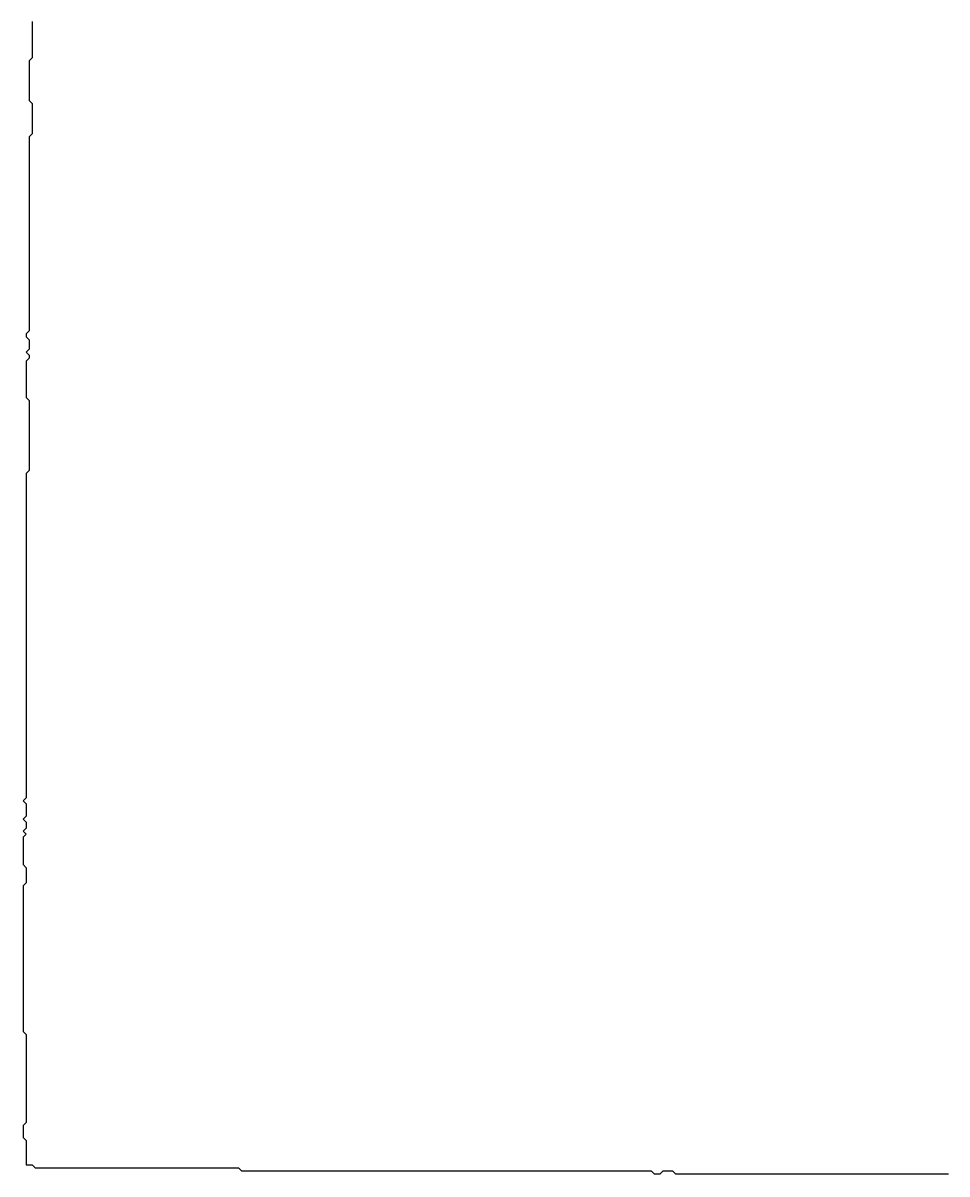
# Model space of a CAD drawing. Extents: x 10 to 111, y 342 to 467.
# Drawn here: x 10.5 to 60.4, y 342.1 to 404.2 of the extents above; entities that cross this region are included whole.
import ezdxf

# ---------------------------------------------------------------- set-up
doc = ezdxf.new("R2010")
doc.units = 0

msp = doc.modelspace()

# ---------------------------------------------------------------- linework, layer by layer
at = {"layer": 'contour_0'}
for p, q in [((10.976, 404.325), (10.976, 404.161)), ((10.976, 404.161), (10.976, 403.997)), ((10.976, 403.997), (10.976, 403.834)), ((10.976, 403.834), (10.976, 403.67)), ((10.976, 403.67), (10.976, 403.506)), ((10.976, 403.506), (10.976, 403.342)), ((10.976, 403.342), (10.976, 403.178)), ((10.976, 403.178), (10.976, 403.014)), ((10.976, 403.014), (10.976, 402.851)), ((10.976, 402.359), (10.813, 402.195)), ((10.976, 402.851), (10.976, 402.687)), ((10.976, 402.687), (10.976, 402.523)), ((10.976, 402.523), (10.976, 402.359)), ((10.813, 402.195), (10.813, 402.031)), ((10.813, 402.031), (10.813, 401.868)), ((10.813, 401.868), (10.813, 401.704)), ((10.813, 401.704), (10.813, 401.54)), ((10.813, 401.54), (10.813, 401.376)), ((10.813, 401.376), (10.813, 401.212)), ((10.813, 401.212), (10.813, 401.048)), ((10.813, 401.048), (10.813, 400.885)), ((10.813, 400.885), (10.813, 400.721)), ((10.813, 400.721), (10.813, 400.557)), ((10.813, 400.557), (10.813, 400.393)), ((10.813, 400.393), (10.813, 400.229)), ((10.813, 400.229), (10.813, 400.066)), ((10.813, 400.066), (10.976, 399.902)), ((10.976, 399.902), (10.976, 399.738)), ((10.976, 399.738), (10.976, 399.574)), ((10.976, 399.574), (10.976, 399.41)), ((10.976, 399.41), (10.976, 399.246)), ((10.976, 399.246), (10.976, 399.083)), ((10.976, 399.083), (10.976, 398.919)), ((10.976, 398.919), (10.976, 398.755)), ((10.976, 398.755), (10.976, 398.591)), ((10.976, 398.591), (10.976, 398.427)), ((10.976, 398.263), (10.813, 398.1)), ((10.813, 398.1), (10.813, 397.936)), ((10.813, 397.936), (10.813, 397.772)), ((10.976, 398.427), (10.976, 398.263)), ((10.813, 397.772), (10.813, 397.608)), ((10.813, 397.608), (10.813, 397.444)), ((10.813, 397.444), (10.813, 397.28)), ((10.813, 397.28), (10.813, 397.117)), ((10.813, 397.117), (10.813, 396.953)), ((10.813, 396.953), (10.813, 396.789)), ((10.813, 396.789), (10.813, 396.625)), ((10.813, 396.625), (10.813, 396.461)), ((10.813, 396.461), (10.813, 396.298)), ((10.813, 396.298), (10.813, 396.134)), ((10.813, 396.134), (10.813, 395.97)), ((10.813, 395.97), (10.813, 395.806)), ((10.813, 395.806), (10.813, 395.642)), ((10.813, 395.642), (10.813, 395.478)), ((10.813, 395.478), (10.813, 395.315)), ((10.813, 395.315), (10.813, 395.151)), ((10.813, 395.151), (10.813, 394.987)), ((10.813, 394.987), (10.813, 394.823)), ((10.813, 394.823), (10.813, 394.659)), ((10.813, 394.659), (10.813, 394.495)), ((10.813, 394.495), (10.813, 394.332)), ((10.813, 394.332), (10.813, 394.168)), ((10.813, 394.168), (10.813, 394.004)), ((10.813, 394.004), (10.813, 393.84)), ((10.813, 393.84), (10.813, 393.676)), ((10.813, 393.676), (10.813, 393.512)), ((10.813, 393.512), (10.813, 393.349)), ((10.813, 393.349), (10.813, 393.185)), ((10.813, 393.185), (10.813, 393.021)), ((10.813, 393.021), (10.813, 392.857)), ((10.813, 392.857), (10.813, 392.693)), ((10.813, 392.693), (10.813, 392.529)), ((10.813, 392.529), (10.813, 392.366)), ((10.813, 392.366), (10.813, 392.202)), ((10.813, 392.202), (10.813, 392.038)), ((10.813, 392.038), (10.813, 391.874)), ((10.813, 391.874), (10.813, 391.71)), ((10.813, 391.71), (10.813, 391.547)), ((10.813, 391.547), (10.813, 391.383)), ((10.813, 391.383), (10.813, 391.219)), ((10.813, 391.219), (10.813, 391.055)), ((10.813, 391.055), (10.813, 390.891)), ((10.813, 390.891), (10.813, 390.727)), ((10.813, 390.727), (10.813, 390.564)), ((10.813, 390.564), (10.813, 390.4)), ((10.813, 390.4), (10.813, 390.236)), ((10.813, 390.236), (10.813, 390.072)), ((10.813, 390.072), (10.813, 389.908)), ((10.813, 389.908), (10.813, 389.744)), ((10.813, 389.744), (10.813, 389.581)), ((10.813, 389.581), (10.813, 389.417)), ((10.813, 389.417), (10.813, 389.253)), ((10.813, 389.253), (10.813, 389.089)), ((10.813, 389.089), (10.813, 388.925)), ((10.813, 388.925), (10.813, 388.761)), ((10.813, 388.761), (10.813, 388.598)), ((10.813, 388.598), (10.813, 388.434)), ((10.813, 388.434), (10.813, 388.27)), ((10.813, 388.27), (10.813, 388.106)), ((10.813, 388.106), (10.813, 387.942)), ((10.813, 387.615), (10.649, 387.451)), ((10.649, 387.451), (10.649, 387.287)), ((10.813, 387.942), (10.813, 387.779)), ((10.813, 387.779), (10.813, 387.615)), ((10.649, 387.287), (10.813, 387.123)), ((10.813, 387.123), (10.813, 386.959)), ((10.813, 386.959), (10.813, 386.796)), ((10.813, 386.796), (10.813, 386.632)), ((10.813, 386.632), (10.649, 386.468)), ((10.649, 386.468), (10.813, 386.304)), ((10.813, 386.14), (10.649, 385.976)), ((10.813, 386.304), (10.813, 386.14)), ((10.649, 385.976), (10.649, 385.813)), ((10.649, 385.813), (10.649, 385.649)), ((10.649, 385.649), (10.649, 385.485)), ((10.649, 385.485), (10.649, 385.321)), ((10.649, 385.321), (10.649, 385.157)), ((10.649, 385.157), (10.649, 384.993)), ((10.649, 384.993), (10.649, 384.83)), ((10.649, 384.83), (10.649, 384.666)), ((10.649, 384.666), (10.649, 384.502)), ((10.649, 384.502), (10.649, 384.338)), ((10.649, 384.338), (10.649, 384.174)), ((10.649, 384.174), (10.649, 384.01)), ((10.649, 384.01), (10.813, 383.847)), ((10.813, 383.847), (10.813, 383.683)), ((10.813, 383.683), (10.813, 383.519)), ((10.813, 383.519), (10.813, 383.355)), ((10.813, 383.355), (10.813, 383.191)), ((10.813, 383.191), (10.813, 383.028)), ((10.813, 383.028), (10.813, 382.864)), ((10.813, 382.864), (10.813, 382.7)), ((10.813, 382.7), (10.813, 382.536)), ((10.813, 382.536), (10.813, 382.372)), ((10.813, 382.372), (10.813, 382.208)), ((10.813, 382.208), (10.813, 382.045)), ((10.813, 382.045), (10.813, 381.881)), ((10.813, 381.881), (10.813, 381.717)), ((10.813, 381.717), (10.813, 381.553)), ((10.813, 381.553), (10.813, 381.389)), ((10.813, 381.389), (10.813, 381.225)), ((10.813, 381.225), (10.813, 381.062)), ((10.813, 381.062), (10.813, 380.898)), ((10.813, 380.898), (10.813, 380.734)), ((10.813, 380.734), (10.813, 380.57)), ((10.813, 380.57), (10.813, 380.406)), ((10.813, 380.079), (10.649, 379.915)), ((10.649, 379.915), (10.649, 379.751)), ((10.813, 380.406), (10.813, 380.242)), ((10.813, 380.242), (10.813, 380.079)), ((10.649, 379.751), (10.649, 379.587)), ((10.649, 379.587), (10.649, 379.423)), ((10.649, 379.423), (10.649, 379.26)), ((10.649, 379.26), (10.649, 379.096)), ((10.649, 379.096), (10.649, 378.932)), ((10.649, 378.932), (10.649, 378.768)), ((10.649, 378.768), (10.649, 378.604)), ((10.649, 378.604), (10.649, 378.44)), ((10.649, 378.44), (10.649, 378.277)), ((10.649, 378.277), (10.649, 378.113)), ((10.649, 378.113), (10.649, 377.949)), ((10.649, 377.949), (10.649, 377.785)), ((10.649, 377.785), (10.649, 377.621)), ((10.649, 377.621), (10.649, 377.457)), ((10.649, 377.457), (10.649, 377.294)), ((10.649, 377.294), (10.649, 377.13)), ((10.649, 377.13), (10.649, 376.966)), ((10.649, 376.966), (10.649, 376.802)), ((10.649, 376.802), (10.649, 376.638)), ((10.649, 376.638), (10.649, 376.474)), ((10.649, 376.474), (10.649, 376.311)), ((10.649, 376.311), (10.649, 376.147)), ((10.649, 376.147), (10.649, 375.983)), ((10.649, 375.983), (10.649, 375.819)), ((10.649, 375.819), (10.649, 375.655)), ((10.649, 375.655), (10.649, 375.491)), ((10.649, 375.491), (10.649, 375.328)), ((10.649, 375.328), (10.649, 375.164)), ((10.649, 375.164), (10.649, 375)), ((10.649, 375), (10.649, 374.836)), ((10.649, 374.836), (10.649, 374.672)), ((10.649, 374.672), (10.649, 374.509)), ((10.649, 374.509), (10.649, 374.345)), ((10.649, 374.345), (10.649, 374.181)), ((10.649, 374.181), (10.649, 374.017)), ((10.649, 374.017), (10.649, 373.853)), ((10.649, 373.853), (10.649, 373.689)), ((10.649, 373.689), (10.649, 373.526)), ((10.649, 373.526), (10.649, 373.362)), ((10.649, 373.362), (10.649, 373.198)), ((10.649, 373.198), (10.649, 373.034)), ((10.649, 373.034), (10.649, 372.87)), ((10.649, 372.87), (10.649, 372.706)), ((10.649, 372.706), (10.649, 372.543)), ((10.649, 372.543), (10.649, 372.379)), ((10.649, 372.379), (10.649, 372.215)), ((10.649, 372.215), (10.649, 372.051)), ((10.649, 372.051), (10.649, 371.887)), ((10.649, 371.887), (10.649, 371.723)), ((10.649, 371.723), (10.649, 371.56)), ((10.649, 371.56), (10.649, 371.396)), ((10.649, 371.396), (10.649, 371.232)), ((10.649, 371.232), (10.649, 371.068)), ((10.649, 371.068), (10.649, 370.904)), ((10.649, 370.904), (10.649, 370.74)), ((10.649, 370.74), (10.649, 370.577)), ((10.649, 370.577), (10.649, 370.413)), ((10.649, 370.413), (10.649, 370.249)), ((10.649, 370.249), (10.649, 370.085)), ((10.649, 370.085), (10.649, 369.921)), ((10.649, 369.921), (10.649, 369.758)), ((10.649, 369.758), (10.649, 369.594)), ((10.649, 369.594), (10.649, 369.43)), ((10.649, 369.43), (10.649, 369.266)), ((10.649, 369.266), (10.649, 369.102)), ((10.649, 369.102), (10.649, 368.938)), ((10.649, 368.938), (10.649, 368.775)), ((10.649, 368.775), (10.649, 368.611)), ((10.649, 368.611), (10.649, 368.447)), ((10.649, 368.447), (10.649, 368.283)), ((10.649, 368.283), (10.649, 368.119)), ((10.649, 368.119), (10.649, 367.955)), ((10.649, 367.955), (10.649, 367.792)), ((10.649, 367.792), (10.649, 367.628)), ((10.649, 367.628), (10.649, 367.464)), ((10.649, 367.464), (10.649, 367.3)), ((10.649, 367.3), (10.649, 367.136)), ((10.649, 367.136), (10.649, 366.972)), ((10.649, 366.972), (10.649, 366.809)), ((10.649, 366.809), (10.649, 366.645)), ((10.649, 366.645), (10.649, 366.481)), ((10.649, 366.481), (10.649, 366.317)), ((10.649, 366.317), (10.649, 366.153)), ((10.649, 366.153), (10.649, 365.99)), ((10.649, 365.99), (10.649, 365.826)), ((10.649, 365.826), (10.649, 365.662)), ((10.649, 365.662), (10.649, 365.498)), ((10.649, 365.498), (10.649, 365.334)), ((10.649, 365.334), (10.649, 365.17)), ((10.649, 365.17), (10.649, 365.007)), ((10.649, 365.007), (10.649, 364.843)), ((10.649, 364.843), (10.649, 364.679)), ((10.649, 364.679), (10.649, 364.515)), ((10.649, 364.515), (10.649, 364.351)), ((10.649, 364.351), (10.649, 364.187)), ((10.649, 364.187), (10.649, 364.024)), ((10.649, 364.024), (10.649, 363.86)), ((10.649, 363.86), (10.649, 363.696)), ((10.649, 363.696), (10.649, 363.532)), ((10.649, 363.532), (10.649, 363.368)), ((10.649, 363.368), (10.649, 363.204)), ((10.649, 363.204), (10.649, 363.041)), ((10.649, 363.041), (10.649, 362.877)), ((10.649, 362.877), (10.649, 362.713)), ((10.649, 362.713), (10.649, 362.549)), ((10.649, 362.549), (10.649, 362.385)), ((10.649, 362.385), (10.485, 362.221)), ((10.485, 362.221), (10.649, 362.058)), ((10.649, 362.058), (10.649, 361.894)), ((10.649, 361.894), (10.649, 361.73)), ((10.649, 361.402), (10.485, 361.239)), ((10.485, 361.239), (10.649, 361.075)), ((10.649, 361.73), (10.649, 361.566)), ((10.649, 361.566), (10.649, 361.402)), ((10.649, 360.747), (10.485, 360.583)), ((10.649, 361.075), (10.649, 360.911)), ((10.649, 360.911), (10.649, 360.747)), ((10.485, 360.583), (10.649, 360.419)), ((10.649, 360.419), (10.485, 360.256)), ((10.485, 360.256), (10.485, 360.092)), ((10.485, 360.092), (10.485, 359.928)), ((10.485, 359.928), (10.485, 359.764)), ((10.485, 359.764), (10.485, 359.6)), ((10.485, 359.6), (10.485, 359.436)), ((10.485, 359.436), (10.485, 359.273)), ((10.485, 359.273), (10.485, 359.109)), ((10.485, 359.109), (10.485, 358.945)), ((10.485, 358.945), (10.485, 358.781)), ((10.485, 358.781), (10.649, 358.617)), ((10.649, 358.617), (10.649, 358.453)), ((10.649, 358.453), (10.649, 358.29)), ((10.649, 358.29), (10.649, 358.126)), ((10.649, 358.126), (10.649, 357.962)), ((10.649, 357.798), (10.485, 357.634)), ((10.485, 357.634), (10.485, 357.471)), ((10.649, 357.962), (10.649, 357.798)), ((10.485, 357.471), (10.485, 357.307)), ((10.485, 357.307), (10.485, 357.143)), ((10.485, 357.143), (10.485, 356.979)), ((10.485, 356.979), (10.485, 356.815)), ((10.485, 356.815), (10.485, 356.651)), ((10.485, 356.651), (10.485, 356.488)), ((10.485, 356.488), (10.485, 356.324)), ((10.485, 356.324), (10.485, 356.16)), ((10.485, 356.16), (10.485, 355.996)), ((10.485, 355.996), (10.485, 355.832)), ((10.485, 355.832), (10.485, 355.668)), ((10.485, 355.668), (10.485, 355.505)), ((10.485, 355.505), (10.485, 355.341)), ((10.485, 355.341), (10.485, 355.177)), ((10.485, 355.177), (10.485, 355.013)), ((10.485, 355.013), (10.485, 354.849)), ((10.485, 354.849), (10.485, 354.685)), ((10.485, 354.685), (10.485, 354.522)), ((10.485, 354.522), (10.485, 354.358)), ((10.485, 354.358), (10.485, 354.194)), ((10.485, 354.194), (10.485, 354.03)), ((10.485, 354.03), (10.485, 353.866)), ((10.485, 353.866), (10.485, 353.702)), ((10.485, 353.702), (10.485, 353.539)), ((10.485, 353.539), (10.485, 353.375)), ((10.485, 353.375), (10.485, 353.211)), ((10.485, 353.211), (10.485, 353.047)), ((10.485, 353.047), (10.485, 352.883)), ((10.485, 352.883), (10.485, 352.72)), ((10.485, 352.72), (10.485, 352.556)), ((10.485, 352.556), (10.485, 352.392)), ((10.485, 352.392), (10.485, 352.228)), ((10.485, 352.228), (10.485, 352.064)), ((10.485, 352.064), (10.485, 351.9)), ((10.485, 351.9), (10.485, 351.737)), ((10.485, 351.737), (10.485, 351.573)), ((10.485, 351.573), (10.485, 351.409)), ((10.485, 351.409), (10.485, 351.245)), ((10.485, 351.245), (10.485, 351.081)), ((10.485, 351.081), (10.485, 350.917)), ((10.485, 350.917), (10.485, 350.754)), ((10.485, 350.754), (10.485, 350.59)), ((10.485, 350.59), (10.485, 350.426)), ((10.485, 350.426), (10.485, 350.262)), ((10.485, 350.262), (10.485, 350.098)), ((10.485, 350.098), (10.485, 349.934)), ((10.485, 349.934), (10.485, 349.771)), ((10.485, 349.771), (10.649, 349.607)), ((10.649, 349.607), (10.649, 349.443)), ((10.649, 349.443), (10.649, 349.279)), ((10.649, 349.279), (10.649, 349.115)), ((10.649, 349.115), (10.649, 348.952)), ((10.649, 348.952), (10.649, 348.788)), ((10.649, 348.788), (10.649, 348.624)), ((10.649, 348.624), (10.649, 348.46)), ((10.649, 348.46), (10.649, 348.296)), ((10.649, 348.296), (10.649, 348.132)), ((10.649, 348.132), (10.649, 347.969)), ((10.649, 347.969), (10.649, 347.805)), ((10.649, 347.805), (10.649, 347.641)), ((10.649, 347.641), (10.649, 347.477)), ((10.649, 347.477), (10.649, 347.313)), ((10.649, 347.313), (10.649, 347.149)), ((10.649, 347.149), (10.649, 346.986)), ((10.649, 346.986), (10.649, 346.822)), ((10.649, 346.822), (10.649, 346.658)), ((10.649, 346.658), (10.649, 346.494)), ((10.649, 346.494), (10.649, 346.33)), ((10.649, 346.33), (10.649, 346.166)), ((10.649, 346.166), (10.649, 346.003)), ((10.649, 346.003), (10.649, 345.839)), ((10.649, 345.839), (10.649, 345.675)), ((10.649, 345.675), (10.649, 345.511)), ((10.649, 345.511), (10.649, 345.347)), ((10.649, 345.347), (10.649, 345.183)), ((10.649, 345.183), (10.649, 345.02)), ((10.649, 344.856), (10.485, 344.692)), ((10.485, 344.692), (10.485, 344.528)), ((10.485, 344.528), (10.485, 344.364)), ((10.649, 345.02), (10.649, 344.856)), ((10.485, 344.364), (10.485, 344.201)), ((10.485, 344.201), (10.485, 344.037)), ((10.485, 344.037), (10.649, 343.873)), ((10.649, 343.873), (10.649, 343.709)), ((10.649, 343.709), (10.649, 343.545)), ((10.649, 343.545), (10.649, 343.381)), ((10.649, 343.381), (10.649, 343.218)), ((10.649, 343.218), (10.649, 343.054)), ((10.649, 343.054), (10.649, 342.89)), ((10.649, 342.89), (10.649, 342.726)), ((10.649, 342.726), (10.649, 342.562)), ((10.649, 342.562), (10.813, 342.562)), ((10.813, 342.562), (10.976, 342.562)), ((10.976, 342.562), (11.14, 342.398)), ((11.14, 342.398), (11.304, 342.398)), ((11.304, 342.398), (11.468, 342.398)), ((11.468, 342.398), (11.632, 342.398)), ((11.632, 342.398), (11.796, 342.398)), ((11.796, 342.398), (11.959, 342.398)), ((11.959, 342.398), (12.123, 342.398)), ((12.123, 342.398), (12.287, 342.398)), ((12.287, 342.398), (12.451, 342.398)), ((12.451, 342.398), (12.615, 342.398)), ((12.615, 342.398), (12.779, 342.398)), ((12.779, 342.398), (12.942, 342.398)), ((12.942, 342.398), (13.106, 342.398)), ((13.106, 342.398), (13.27, 342.398)), ((13.27, 342.398), (13.434, 342.398)), ((13.434, 342.398), (13.598, 342.398)), ((13.598, 342.398), (13.761, 342.398)), ((13.761, 342.398), (13.925, 342.398)), ((13.925, 342.398), (14.089, 342.398)), ((14.089, 342.398), (14.253, 342.398)), ((14.253, 342.398), (14.417, 342.398)), ((14.417, 342.398), (14.581, 342.398)), ((14.581, 342.398), (14.744, 342.398)), ((14.744, 342.398), (14.908, 342.398)), ((14.908, 342.398), (15.072, 342.398)), ((15.072, 342.398), (15.236, 342.398)), ((15.236, 342.398), (15.4, 342.398)), ((15.4, 342.398), (15.564, 342.398)), ((15.564, 342.398), (15.727, 342.398)), ((15.727, 342.398), (15.891, 342.398)), ((15.891, 342.398), (16.055, 342.398)), ((16.055, 342.398), (16.219, 342.398)), ((16.219, 342.398), (16.383, 342.398)), ((16.383, 342.398), (16.547, 342.398)), ((16.547, 342.398), (16.71, 342.398)), ((16.71, 342.398), (16.874, 342.398)), ((16.874, 342.398), (17.038, 342.398)), ((17.038, 342.398), (17.202, 342.398)), ((17.202, 342.398), (17.366, 342.398)), ((17.366, 342.398), (17.529, 342.398)), ((17.529, 342.398), (17.693, 342.398)), ((17.693, 342.398), (17.857, 342.398)), ((17.857, 342.398), (18.021, 342.398)), ((18.021, 342.398), (18.185, 342.398)), ((18.185, 342.398), (18.349, 342.398)), ((18.349, 342.398), (18.512, 342.398)), ((18.512, 342.398), (18.676, 342.398)), ((18.676, 342.398), (18.84, 342.398)), ((18.84, 342.398), (19.004, 342.398)), ((19.004, 342.398), (19.168, 342.398)), ((19.168, 342.398), (19.332, 342.398)), ((19.332, 342.398), (19.495, 342.398)), ((19.495, 342.398), (19.659, 342.398)), ((19.659, 342.398), (19.823, 342.398)), ((19.823, 342.398), (19.987, 342.398)), ((19.987, 342.398), (20.151, 342.398)), ((20.151, 342.398), (20.315, 342.398)), ((20.315, 342.398), (20.478, 342.398)), ((20.478, 342.398), (20.642, 342.398)), ((20.642, 342.398), (20.806, 342.398)), ((20.806, 342.398), (20.97, 342.398)), ((20.97, 342.398), (21.134, 342.398)), ((21.134, 342.398), (21.298, 342.398)), ((21.298, 342.398), (21.461, 342.398)), ((21.461, 342.398), (21.625, 342.398)), ((21.625, 342.398), (21.789, 342.398)), ((21.789, 342.398), (21.953, 342.398)), ((21.953, 342.398), (22.117, 342.398)), ((22.117, 342.398), (22.28, 342.235)), ((22.28, 342.235), (22.444, 342.235)), ((22.444, 342.235), (22.608, 342.235)), ((22.608, 342.235), (22.772, 342.235)), ((22.772, 342.235), (22.936, 342.235)), ((22.936, 342.235), (23.1, 342.235)), ((23.1, 342.235), (23.263, 342.235)), ((23.263, 342.235), (23.427, 342.235)), ((23.427, 342.235), (23.591, 342.235)), ((23.591, 342.235), (23.755, 342.235)), ((23.755, 342.235), (23.919, 342.235)), ((23.919, 342.235), (24.083, 342.235)), ((24.083, 342.235), (24.246, 342.235)), ((24.246, 342.235), (24.41, 342.235)), ((24.41, 342.235), (24.574, 342.235)), ((24.574, 342.235), (24.738, 342.235)), ((24.738, 342.235), (24.902, 342.235)), ((24.902, 342.235), (25.066, 342.235)), ((25.066, 342.235), (25.229, 342.235)), ((25.229, 342.235), (25.393, 342.235)), ((25.393, 342.235), (25.557, 342.235)), ((25.557, 342.235), (25.721, 342.235)), ((25.721, 342.235), (25.885, 342.235)), ((25.885, 342.235), (26.048, 342.235)), ((26.048, 342.235), (26.212, 342.235)), ((26.212, 342.235), (26.376, 342.235)), ((26.376, 342.235), (26.54, 342.235)), ((26.54, 342.235), (26.704, 342.235)), ((26.704, 342.235), (26.868, 342.235)), ((26.868, 342.235), (27.031, 342.235)), ((27.031, 342.235), (27.195, 342.235)), ((27.195, 342.235), (27.359, 342.235)), ((27.359, 342.235), (27.523, 342.235)), ((27.523, 342.235), (27.687, 342.235)), ((27.687, 342.235), (27.851, 342.235)), ((27.851, 342.235), (28.014, 342.235)), ((28.014, 342.235), (28.178, 342.235)), ((28.178, 342.235), (28.342, 342.235)), ((28.342, 342.235), (28.506, 342.235)), ((28.506, 342.235), (28.67, 342.235)), ((28.67, 342.235), (28.834, 342.235)), ((28.834, 342.235), (28.997, 342.235)), ((28.997, 342.235), (29.161, 342.235)), ((29.161, 342.235), (29.325, 342.235)), ((29.325, 342.235), (29.489, 342.235)), ((29.489, 342.235), (29.653, 342.235)), ((29.653, 342.235), (29.817, 342.235)), ((29.817, 342.235), (29.98, 342.235)), ((29.98, 342.235), (30.144, 342.235)), ((30.144, 342.235), (30.308, 342.235)), ((30.308, 342.235), (30.472, 342.235)), ((30.472, 342.235), (30.636, 342.235)), ((30.636, 342.235), (30.799, 342.235)), ((30.799, 342.235), (30.963, 342.235)), ((30.963, 342.235), (31.127, 342.235)), ((31.127, 342.235), (31.291, 342.235)), ((31.291, 342.235), (31.455, 342.235)), ((31.455, 342.235), (31.619, 342.235)), ((31.619, 342.235), (31.782, 342.235)), ((31.782, 342.235), (31.946, 342.235)), ((31.946, 342.235), (32.11, 342.235)), ((32.11, 342.235), (32.274, 342.235)), ((32.274, 342.235), (32.438, 342.235)), ((32.438, 342.235), (32.602, 342.235)), ((32.602, 342.235), (32.765, 342.235)), ((32.765, 342.235), (32.929, 342.235)), ((32.929, 342.235), (33.093, 342.235)), ((33.093, 342.235), (33.257, 342.235)), ((33.257, 342.235), (33.421, 342.235)), ((33.421, 342.235), (33.585, 342.235)), ((33.585, 342.235), (33.748, 342.235)), ((33.748, 342.235), (33.912, 342.235)), ((33.912, 342.235), (34.076, 342.235)), ((34.076, 342.235), (34.24, 342.235)), ((34.24, 342.235), (34.404, 342.235)), ((34.404, 342.235), (34.567, 342.235)), ((34.567, 342.235), (34.731, 342.235)), ((34.731, 342.235), (34.895, 342.235)), ((34.895, 342.235), (35.059, 342.235)), ((35.059, 342.235), (35.223, 342.235)), ((35.223, 342.235), (35.387, 342.235)), ((35.387, 342.235), (35.55, 342.235)), ((35.55, 342.235), (35.714, 342.235)), ((35.714, 342.235), (35.878, 342.235)), ((35.878, 342.235), (36.042, 342.235)), ((36.042, 342.235), (36.206, 342.235)), ((36.206, 342.235), (36.37, 342.235)), ((36.37, 342.235), (36.533, 342.235)), ((36.533, 342.235), (36.697, 342.235)), ((36.697, 342.235), (36.861, 342.235)), ((36.861, 342.235), (37.025, 342.235)), ((37.025, 342.235), (37.189, 342.235)), ((37.189, 342.235), (37.353, 342.235)), ((37.353, 342.235), (37.516, 342.235)), ((37.516, 342.235), (37.68, 342.235)), ((37.68, 342.235), (37.844, 342.235)), ((37.844, 342.235), (38.008, 342.235)), ((38.008, 342.235), (38.172, 342.235)), ((38.172, 342.235), (38.336, 342.235)), ((38.336, 342.235), (38.499, 342.235)), ((38.499, 342.235), (38.663, 342.235)), ((38.663, 342.235), (38.827, 342.235)), ((38.827, 342.235), (38.991, 342.235)), ((38.991, 342.235), (39.155, 342.235)), ((39.155, 342.235), (39.318, 342.235)), ((39.318, 342.235), (39.482, 342.235)), ((39.482, 342.235), (39.646, 342.235)), ((39.646, 342.235), (39.81, 342.235)), ((39.81, 342.235), (39.974, 342.235)), ((39.974, 342.235), (40.138, 342.235)), ((40.138, 342.235), (40.301, 342.235)), ((40.301, 342.235), (40.465, 342.235)), ((40.465, 342.235), (40.629, 342.235)), ((40.629, 342.235), (40.793, 342.235)), ((40.793, 342.235), (40.957, 342.235)), ((40.957, 342.235), (41.121, 342.235)), ((41.121, 342.235), (41.284, 342.235)), ((41.284, 342.235), (41.448, 342.235)), ((41.448, 342.235), (41.612, 342.235)), ((41.612, 342.235), (41.776, 342.235)), ((41.776, 342.235), (41.94, 342.235)), ((41.94, 342.235), (42.104, 342.235)), ((42.104, 342.235), (42.267, 342.235)), ((42.267, 342.235), (42.431, 342.235)), ((42.431, 342.235), (42.595, 342.235)), ((42.595, 342.235), (42.759, 342.235)), ((42.759, 342.235), (42.923, 342.235)), ((42.923, 342.235), (43.087, 342.235)), ((43.087, 342.235), (43.25, 342.235)), ((43.25, 342.235), (43.414, 342.235)), ((43.414, 342.235), (43.578, 342.235)), ((43.578, 342.235), (43.742, 342.235)), ((43.742, 342.235), (43.906, 342.235)), ((43.906, 342.235), (44.069, 342.235)), ((44.069, 342.235), (44.233, 342.235)), ((44.233, 342.235), (44.397, 342.235)), ((44.397, 342.235), (44.561, 342.071)), ((44.561, 342.071), (44.725, 342.071)), ((44.725, 342.071), (44.889, 342.071)), ((44.889, 342.071), (45.052, 342.235)), ((45.052, 342.235), (45.216, 342.235)), ((45.216, 342.235), (45.38, 342.235)), ((45.38, 342.235), (45.544, 342.235)), ((45.544, 342.235), (45.708, 342.071)), ((45.708, 342.071), (45.872, 342.071)), ((45.872, 342.071), (46.035, 342.071)), ((46.035, 342.071), (46.199, 342.071)), ((46.199, 342.071), (46.363, 342.071)), ((46.363, 342.071), (46.527, 342.071)), ((46.527, 342.071), (46.691, 342.071)), ((46.691, 342.071), (46.855, 342.071)), ((46.855, 342.071), (47.018, 342.071)), ((47.018, 342.071), (47.182, 342.071)), ((47.182, 342.071), (47.346, 342.071)), ((47.346, 342.071), (47.51, 342.071)), ((47.51, 342.071), (47.674, 342.071)), ((47.674, 342.071), (47.837, 342.071)), ((47.837, 342.071), (48.001, 342.071)), ((48.001, 342.071), (48.165, 342.071)), ((48.165, 342.071), (48.329, 342.071)), ((48.329, 342.071), (48.493, 342.071)), ((48.493, 342.071), (48.657, 342.071)), ((48.657, 342.071), (48.82, 342.071)), ((48.82, 342.071), (48.984, 342.071)), ((48.984, 342.071), (49.148, 342.071)), ((49.148, 342.071), (49.312, 342.071)), ((49.312, 342.071), (49.476, 342.071)), ((49.476, 342.071), (49.64, 342.071)), ((49.64, 342.071), (49.803, 342.071)), ((49.803, 342.071), (49.967, 342.071)), ((49.967, 342.071), (50.131, 342.071)), ((50.131, 342.071), (50.295, 342.071)), ((50.295, 342.071), (50.459, 342.071)), ((50.459, 342.071), (50.623, 342.071)), ((50.623, 342.071), (50.786, 342.071)), ((50.786, 342.071), (50.95, 342.071)), ((50.95, 342.071), (51.114, 342.071)), ((51.114, 342.071), (51.278, 342.071)), ((51.278, 342.071), (51.442, 342.071)), ((51.442, 342.071), (51.606, 342.071)), ((51.606, 342.071), (51.769, 342.071)), ((51.769, 342.071), (51.933, 342.071)), ((51.933, 342.071), (52.097, 342.071)), ((52.097, 342.071), (52.261, 342.071)), ((52.261, 342.071), (52.425, 342.071)), ((52.425, 342.071), (52.588, 342.071)), ((52.588, 342.071), (52.752, 342.071)), ((52.752, 342.071), (52.916, 342.071)), ((52.916, 342.071), (53.08, 342.071)), ((53.08, 342.071), (53.244, 342.071)), ((53.244, 342.071), (53.408, 342.071)), ((53.408, 342.071), (53.571, 342.071)), ((53.571, 342.071), (53.735, 342.071)), ((53.735, 342.071), (53.899, 342.071)), ((53.899, 342.071), (54.063, 342.071)), ((54.063, 342.071), (54.227, 342.071)), ((54.227, 342.071), (54.391, 342.071)), ((54.391, 342.071), (54.554, 342.071)), ((54.554, 342.071), (54.718, 342.071)), ((54.718, 342.071), (54.882, 342.071)), ((54.882, 342.071), (55.046, 342.071)), ((55.046, 342.071), (55.21, 342.071)), ((55.21, 342.071), (55.374, 342.071)), ((55.374, 342.071), (55.537, 342.071)), ((55.537, 342.071), (55.701, 342.071)), ((55.701, 342.071), (55.865, 342.071)), ((55.865, 342.071), (56.029, 342.071)), ((56.029, 342.071), (56.193, 342.071)), ((56.193, 342.071), (56.356, 342.071)), ((56.356, 342.071), (56.52, 342.071)), ((56.52, 342.071), (56.684, 342.071)), ((56.684, 342.071), (56.848, 342.071)), ((56.848, 342.071), (57.012, 342.071)), ((57.012, 342.071), (57.176, 342.071)), ((57.176, 342.071), (57.339, 342.071)), ((57.339, 342.071), (57.503, 342.071)), ((57.503, 342.071), (57.667, 342.071)), ((57.667, 342.071), (57.831, 342.071)), ((57.831, 342.071), (57.995, 342.071)), ((57.995, 342.071), (58.159, 342.071)), ((58.159, 342.071), (58.322, 342.071)), ((58.322, 342.071), (58.486, 342.071)), ((58.486, 342.071), (58.65, 342.071)), ((58.65, 342.071), (58.814, 342.071)), ((58.814, 342.071), (58.978, 342.071)), ((58.978, 342.071), (59.142, 342.071)), ((59.142, 342.071), (59.305, 342.071)), ((59.305, 342.071), (59.469, 342.071)), ((59.469, 342.071), (59.633, 342.071)), ((59.633, 342.071), (59.797, 342.071)), ((59.797, 342.071), (59.961, 342.071)), ((59.961, 342.071), (60.125, 342.071)), ((60.125, 342.071), (60.288, 342.071)), ((60.288, 342.071), (60.452, 342.071))]:
    msp.add_line(p, q, dxfattribs=at)

doc.saveas('drawing.dxf')
